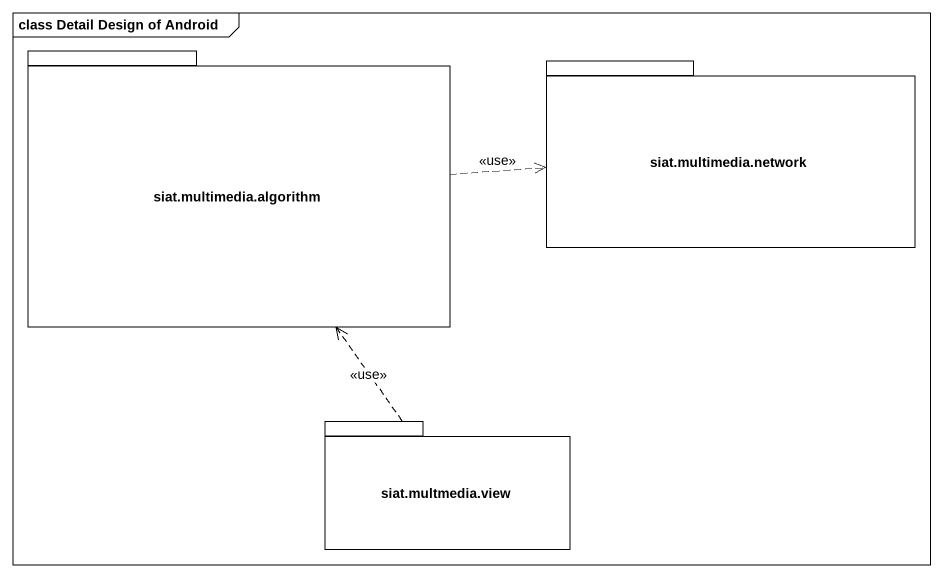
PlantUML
@startuml
mainframe class Detail Design of Android
package "siat.multimedia.algorithm" as siat_multimedia_algorithm {
}
package "siat.multimedia.network" as siat_multimedia_network {
}
package "siat.multmedia.view" as siat_multmedia_view {
}
siat_multimedia_algorithm .right.> siat_multimedia_network : <<use>>
siat_multmedia_view .up.> siat_multimedia_algorithm : <<use>>
@enduml
